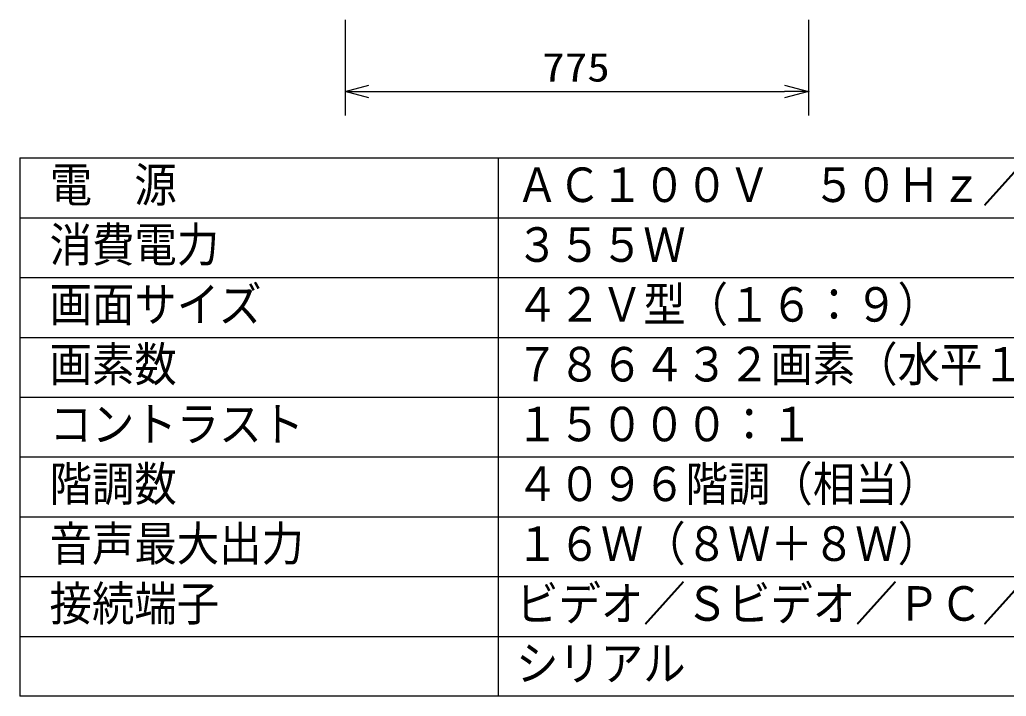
# Model space of a CAD drawing. Units: millimetres, scale not verified. Extents: x -63 to 63, y -57 to 57.
# Drawn here: x -62.5 to 20, y -56.5 to 0 of the extents above; entities that cross this region are included whole.
import ezdxf
from ezdxf.enums import TextEntityAlignment as Align

# ---------------------------------------------------------------- set-up
doc = ezdxf.new("R2010")
doc.units = ezdxf.units.MM
doc.header["$LTSCALE"] = 0.190236
doc.header["$PDMODE"] = 32
doc.header["$PDSIZE"] = 0.0951
for name, color, linetype in [('0-1_MOJI1', 2, 'Continuous'), ('0-3_SUNPO', 3, 'Continuous'), ('0-4_WAKU', 7, 'Continuous')]:
    doc.layers.add(name, color=color, linetype=linetype)
doc.styles.add('ＭＳ ゴシック', font='')
doc.styles.get('ＭＳ ゴシック').set_extended_font_data('MS Gothic')

# ---------------------------------------------------------------- blocks, each defined once
blk = doc.blocks.new('_OPEN30')
at = {"layer": '0-4_WAKU'}
blk.add_line((0, 0), (-1, 0), dxfattribs=at)
blk.add_lwpolyline([(-1, 0.26795), (0, 0), (-1, -0.26795)], dxfattribs=at)

msp = doc.modelspace()

# ---------------------------------------------------------------- linework, layer by layer
at = {"layer": '0-3_SUNPO'}
for p, q in [((-35.2991, 0.0482), (-35.2991, -7.9518)), ((3.4509, 0.0482), (3.4509, -7.9518)), ((-33.2991, -5.9518), (1.4509, -5.9518))]:
    msp.add_line(p, q, dxfattribs=at)
at = {"layer": '0-4_WAKU', "color": 4}
for p, q in [((-62.5001, -11.5), (-62.5001, -56.5001)), ((-62.5001, -11.5), (62.5001, -11.5)), ((-22.5, -11.5), (-22.5, -56.5001)), ((62.5001, -56.5001), (-62.5001, -56.5001))]:
    msp.add_line(p, q, dxfattribs=at)
at = {"layer": '0-4_WAKU', "color": 1}
for p, q in [((-62.5001, -16.5), (62.5001, -16.5)), ((-62.5001, -21.5), (62.5001, -21.5)), ((-62.5001, -26.5), (62.5001, -26.5)), ((-62.5001, -31.5001), (62.5001, -31.5001)), ((-62.5001, -36.5001), (62.5001, -36.5001)), ((-62.5001, -41.5001), (62.5001, -41.5001)), ((-62.5001, -46.5001), (62.5001, -46.5001)), ((-62.5001, -51.5001), (62.5001, -51.5001))]:
    msp.add_line(p, q, dxfattribs=at)
at = {"layer": '0-4_WAKU'}
msp.add_point((3.4509, -5.9518), dxfattribs=at)

# ---------------------------------------------------------------- block references
at = {"layer": '0-3_SUNPO', "xscale": 2, "yscale": 2, "rotation": 180}
msp.add_blockref('_OPEN30', (-35.2991, -5.9518), dxfattribs=at)
at = {"layer": '0-3_SUNPO', "xscale": 2, "yscale": 2}
msp.add_blockref('_OPEN30', (3.4509, -5.9518), dxfattribs=at)

# ---------------------------------------------------------------- texts
at = {"layer": '0-1_MOJI1', "style": 'ＭＳ ゴシック', "width": 0.9}
for s, p in [('電  源', (-60.0001, -16.0551)), ('ＡＣ１００Ｖ\u3000５０Ｈｚ／６０Ｈｚ', (-21, -16.0551)), ('消費電力', (-60.0001, -21.0552)), ('３５５Ｗ', (-21, -21.0552)), ('画面サイズ', (-60.0001, -26.0552)), ('４２Ｖ型（１６：９）', (-21, -26.0552)), ('画素数', (-60.0001, -31.0552)), ('７８６４３２画素（水平１０２４×垂直７６８）', (-21, -31.0552)), ('コントラスト', (-60.0001, -36.0552)), ('１５０００：１', (-21, -36.0552)), ('階調数', (-60.0001, -41.0552)), ('４０９６階調（相当）', (-21, -41.0552)), ('音声最大出力', (-60.0001, -46.0552)), ('１６Ｗ（８Ｗ＋８Ｗ）', (-21, -46.0552)), ('接続端子', (-60.0001, -51.0552)), ('ビデオ／Ｓビデオ／ＰＣ／外部スピーカ', (-21, -51.0552)), ('シリアル', (-21, -56.0552))]:
    msp.add_text(s, height=2.887, dxfattribs=at).set_placement(p, align=Align.BOTTOM_LEFT)
at = {"layer": '0-3_SUNPO', "style": 'ＭＳ ゴシック', "width": 1.15}
msp.add_text('775', height=2.406, dxfattribs=at).set_placement((-18.8113, -5.8422), align=Align.BOTTOM_LEFT)

doc.saveas('drawing.dxf')
